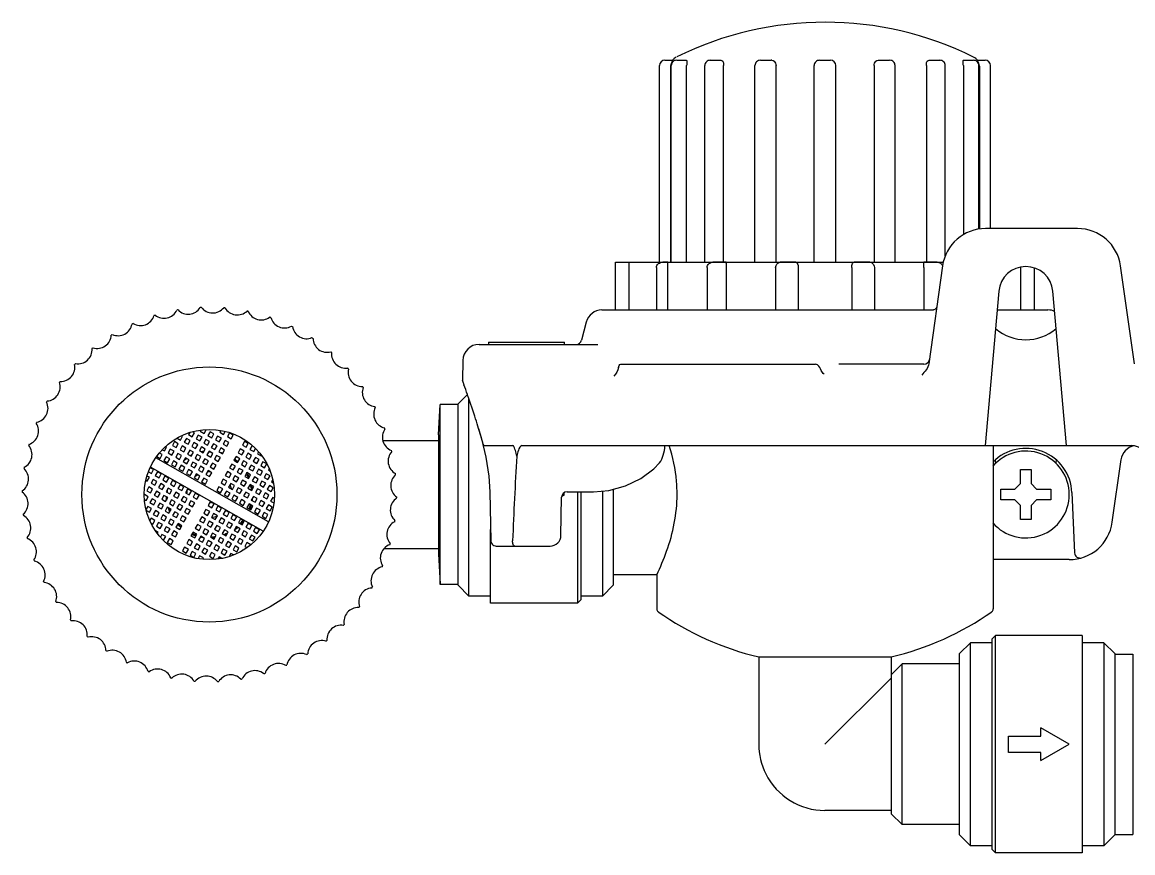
# Model space of a CAD drawing. Header units: millimetres. Extents: x 900 to 7803, y 2935 to 8583.
# Drawn here: x 1421.9 to 1524.2, y 5882 to 5958.5 of the extents above; entities that cross this region are included whole.
import ezdxf

# ---------------------------------------------------------------- set-up
doc = ezdxf.new("R2010")
doc.units = ezdxf.units.MM
doc.header["$LTSCALE"] = 676.148
doc.layers.get('0').update_dxf_attribs({"linetype": 'CONTINUOUS'})
doc.layers.add('ASSI', color=7, linetype='CONTINUOUS')
doc.layers.add('GEOM', color=7, linetype='CONTINUOUS')

msp = doc.modelspace()

# ---------------------------------------------------------------- linework, layer by layer
at = {"color": 7, "linetype": 'Continuous'}
for p, q in [((1513.87, 5917.33), (1514.87, 5917.33)), ((1513.87, 5916.03), (1513.87, 5917.33)), ((1514.87, 5917.33), (1514.87, 5916.03)), ((1512.07, 5915.53), (1513.37, 5915.53)), ((1512.07, 5914.53), (1512.07, 5915.53)), ((1513.37, 5915.53), (1513.87, 5916.03)), ((1514.87, 5916.03), (1515.37, 5915.53)), ((1515.37, 5915.53), (1516.67, 5915.53)), ((1516.67, 5915.53), (1516.67, 5914.53)), ((1513.37, 5914.53), (1512.07, 5914.53)), ((1513.87, 5914.03), (1513.37, 5914.53)), ((1515.37, 5914.53), (1514.87, 5914.03)), ((1516.67, 5914.53), (1515.37, 5914.53)), ((1513.87, 5912.73), (1513.87, 5914.03)), ((1514.87, 5914.03), (1514.87, 5912.73)), ((1514.87, 5912.73), (1513.87, 5912.73))]:
    msp.add_line(p, q, dxfattribs=at)
msp.add_open_spline([(1480.63, 5917.94), (1480.8, 5918.14), (1481.02, 5918.68), (1481.11, 5919.24), (1481.13, 5919.53)], degree=3, knots=[0, 0, 0, 0, 0.474058, 1, 1, 1, 1], dxfattribs=at)
at = {"layer": 'ASSI', "color": 7, "linetype": 'Continuous'}
for p, q in [((1476.57, 5936.43), (1506.78, 5936.43)), ((1476.57, 5932.03), (1476.57, 5936.43)), ((1477.83, 5932.03), (1477.83, 5936.43)), ((1480.34, 5935.93), (1480.34, 5932.03)), ((1481.41, 5932.03), (1481.41, 5936.43)), ((1485.01, 5935.93), (1485.01, 5932.03)), ((1486.76, 5936.35), (1486.76, 5936.43)), ((1486.77, 5935.93), (1486.77, 5932.03)), ((1491.32, 5935.93), (1491.32, 5932.03)), ((1493.41, 5935.93), (1493.41, 5932.03)), ((1498.34, 5935.93), (1498.34, 5932.03)), ((1500.42, 5935.93), (1500.42, 5932.03)), ((1504.97, 5935.93), (1504.97, 5932.03)), ((1504.99, 5936.35), (1504.99, 5936.43)), ((1513.92, 5932.03), (1513.92, 5935.98)), ((1515.17, 5932.03), (1515.17, 5935.88)), ((1473.88, 5930.91), (1473.45, 5929.24)), ((1455.14, 5920.01), (1460.27, 5920.01)), ((1455.26, 5910.06), (1460.27, 5910.06))]:
    msp.add_line(p, q, dxfattribs=at)
msp.add_circle((1439.17, 5915.03), 6, dxfattribs=at)
for centre, radius, start, end in [((1487.83, 5936.36), 1.07, 180.1872, 181.5909), ((1439.17, 5915.03), 3.9, 122.092, 127.9667), ((1439.17, 5915.03), 3.9, 98.426, 98.9708), ((1439.17, 5915.03), 3.9, 88.1951, 91.3258), ((1439.17, 5915.03), 3.9, 51.6444, 54.4916), ((1514.37, 5915.03), 4, 220.8018, 139.1982), ((1439.17, 5915.03), 3.9, 22.4523, 29.5526), ((1439.17, 5915.03), 3.9, 172.9116, 177.1318), ((1439.17, 5915.03), 3.9, 5.6805, 13.2981), ((1439.17, 5915.03), 3.9, 183.9337, 185.265), ((1439.17, 5915.03), 0.75, 272.8141, 282.8236), ((1439.17, 5915.03), 3.9, 340.0417, 346.0745), ((1439.17, 5915.03), 3.9, 352.2915, 352.9116), ((1439.17, 5915.03), 3.9, 199.6629, 202.4523), ((1439.17, 5915.03), 3.9, 224.5723, 228.5944), ((1439.17, 5915.03), 3.9, 307.9667, 310.1707), ((1439.17, 5915.03), 3.9, 316.3356, 322.3315), ((1439.17, 5915.03), 3.9, 246.328, 252.2839), ((1439.17, 5915.03), 3.9, 271.3258, 278.426), ((1439.17, 5915.03), 3.9, 289.604, 295.6134)]:
    msp.add_arc(centre, radius, start, end, dxfattribs=at)
for points, knots in [([(1480.34, 5935.93), (1480.34, 5936.07), (1480.5, 5936.34), (1480.79, 5936.43), (1480.92, 5936.43)], [0, 0, 0, 0, 0.496582, 1, 1, 1, 1]), ([(1485.01, 5935.93), (1485.01, 5936.07), (1485.15, 5936.33), (1485.42, 5936.43), (1485.54, 5936.43)], [0, 0, 0, 0, 0.514685, 1, 1, 1, 1]), ([(1486.76, 5936.33), (1486.76, 5936.3), (1486.77, 5936.17), (1486.77, 5936.04), (1486.77, 5935.93)], [0, 0, 0, 0, 0.18902, 1, 1, 1, 1]), ([(1491.32, 5935.93), (1491.32, 5936), (1491.37, 5936.22), (1491.58, 5936.43), (1491.74, 5936.43)], [0, 0, 0, 0, 0.30425, 1, 1, 1, 1]), ([(1493.19, 5936.43), (1493.25, 5936.43), (1493.37, 5936.23), (1493.41, 5936.06), (1493.41, 5935.93)], [0, 0, 0, 0, 0.341793, 1, 1, 1, 1]), ([(1498.34, 5935.93), (1498.34, 5936.06), (1498.37, 5936.23), (1498.49, 5936.43), (1498.56, 5936.43)], [0, 0, 0, 0, 0.658208, 1, 1, 1, 1]), ([(1500.01, 5936.43), (1500.06, 5936.43), (1500.28, 5936.37), (1500.42, 5936.11), (1500.42, 5935.93)], [0, 0, 0, 0, 0.207365, 1, 1, 1, 1]), ([(1504.97, 5935.93), (1504.97, 5935.98), (1504.97, 5936.12), (1504.99, 5936.26), (1504.99, 5936.36)], [0, 0, 0, 0, 0.310306, 1, 1, 1, 1])]:
    msp.add_open_spline(points, degree=3, knots=knots, dxfattribs=at)
msp.add_open_spline([(1506.2, 5936.43), (1506.4, 5936.43), (1506.63, 5936.28), (1506.7, 5936.1)], degree=3, dxfattribs=at)
at = {"layer": 'GEOM', "color": 7, "linetype": 'Continuous'}
for p, q in [((1481.12, 5955.03), (1481.84, 5955.03)), ((1482.21, 5955.03), (1483.08, 5955.03)), ((1485.3, 5955.03), (1486.27, 5955.03)), ((1489.92, 5955.03), (1490.92, 5955.03)), ((1490.99, 5955.03), (1490.92, 5955.03)), ((1495.37, 5955.03), (1496.37, 5955.03)), ((1500.76, 5955.03), (1500.83, 5955.03)), ((1500.83, 5955.03), (1501.83, 5955.03)), ((1505.48, 5955.03), (1506.45, 5955.03)), ((1508.66, 5955.03), (1509.54, 5955.03)), ((1509.91, 5955.03), (1510.62, 5955.03)), ((1480.62, 5936.43), (1480.62, 5954.53)), ((1481.66, 5936.43), (1481.66, 5954.42)), ((1481.71, 5936.43), (1481.71, 5954.53)), ((1483.12, 5936.43), (1483.12, 5954.42)), ((1484.8, 5936.43), (1484.8, 5954.53)), ((1486.53, 5954.42), (1486.53, 5954.53)), ((1486.53, 5936.43), (1486.53, 5954.42)), ((1489.42, 5936.43), (1489.42, 5954.53)), ((1491.36, 5954.42), (1491.36, 5954.53)), ((1491.36, 5936.43), (1491.36, 5954.42)), ((1494.87, 5936.43), (1494.87, 5954.53)), ((1496.87, 5936.43), (1496.87, 5954.53)), ((1500.39, 5954.53), (1500.39, 5954.42)), ((1500.39, 5954.42), (1500.39, 5936.43)), ((1502.33, 5936.43), (1502.33, 5954.53)), ((1505.21, 5954.53), (1505.22, 5954.42)), ((1505.22, 5954.42), (1505.22, 5936.43)), ((1506.95, 5937.02), (1506.95, 5954.53)), ((1508.62, 5954.42), (1508.62, 5938.95)), ((1510.04, 5939.48), (1510.04, 5954.53)), ((1510.08, 5954.53), (1510.09, 5954.46)), ((1510.09, 5954.46), (1510.09, 5954.42)), ((1510.09, 5954.42), (1510.09, 5939.48)), ((1511.12, 5939.53), (1511.12, 5954.53)), ((1519.14, 5939.53), (1510.66, 5939.53)), ((1481.41, 5936.43), (1480.92, 5936.43)), ((1486.76, 5936.43), (1485.54, 5936.43)), ((1493.19, 5936.43), (1491.74, 5936.43)), ((1500.01, 5936.43), (1498.56, 5936.43)), ((1506.2, 5936.43), (1504.99, 5936.43)), ((1506.7, 5936.09), (1505.43, 5927.08)), ((1524.37, 5927.08), (1523.1, 5936.09)), ((1511.88, 5933.75), (1510.64, 5919.53)), ((1518.11, 5919.53), (1516.86, 5933.75)), ((1475.33, 5932.03), (1505.88, 5932.03)), ((1511.73, 5932.03), (1516.41, 5932.03)), ((1464.01, 5928.86), (1474.94, 5928.86)), ((1464.87, 5929.06), (1471.87, 5929.06)), ((1464.87, 5929.06), (1464.87, 5928.86)), ((1471.87, 5928.86), (1471.87, 5929.06)), ((1462.51, 5927.39), (1462.48, 5925.52)), ((1477.06, 5927.03), (1494.99, 5927.03)), ((1504.99, 5927.03), (1497.15, 5927.03)), ((1462.53, 5925.38), (1462.48, 5925.52)), ((1462.62, 5925.14), (1462.53, 5925.38)), ((1460.27, 5920.53), (1460.42, 5923.33)), ((1460.42, 5906.73), (1460.42, 5923.33)), ((1462.07, 5923.33), (1460.42, 5923.33)), ((1462.07, 5923.38), (1462.94, 5924.24)), ((1462.07, 5906.68), (1462.07, 5923.38)), ((1462.98, 5924.13), (1462.93, 5924.25)), ((1463.07, 5905.68), (1463.07, 5923.85)), ((1436.19, 5920.23), (1436.5, 5920.05)), ((1436.5, 5920.05), (1436.7, 5920.4)), ((1436.7, 5920.4), (1436.62, 5920.44)), ((1437.05, 5920.2), (1436.85, 5919.86)), ((1437.4, 5920.01), (1437.05, 5920.2)), ((1437.35, 5920.74), (1437.24, 5920.55)), ((1437.24, 5920.55), (1437.59, 5920.35)), ((1437.59, 5920.35), (1437.79, 5920.7)), ((1437.79, 5920.7), (1437.61, 5920.8)), ((1438.14, 5920.5), (1437.94, 5920.16)), ((1438.49, 5920.31), (1438.14, 5920.5)), ((1438.29, 5919.96), (1438.49, 5920.31)), ((1438.4, 5920.97), (1438.33, 5920.85)), ((1438.33, 5920.85), (1438.68, 5920.65)), ((1438.68, 5920.65), (1438.88, 5921)), ((1438.88, 5921), (1438.87, 5921.01)), ((1439.23, 5920.81), (1439.03, 5920.46)), ((1439.03, 5920.46), (1439.38, 5920.26)), ((1439.58, 5920.61), (1439.23, 5920.81)), ((1439.38, 5920.26), (1439.58, 5920.61)), ((1439.72, 5920.99), (1439.77, 5920.96)), ((1439.92, 5920.41), (1439.73, 5920.06)), ((1439.77, 5920.96), (1439.79, 5920.98)), ((1440.27, 5920.21), (1439.92, 5920.41)), ((1440.07, 5919.87), (1440.27, 5920.21)), ((1440.22, 5920.93), (1440.12, 5920.76)), ((1440.12, 5920.76), (1440.47, 5920.56)), ((1440.47, 5920.56), (1440.62, 5920.83)), ((1441.01, 5920.71), (1440.82, 5920.36)), ((1440.82, 5920.36), (1441.17, 5920.17)), ((1441.36, 5920.51), (1441.01, 5920.71)), ((1441.17, 5920.17), (1441.36, 5920.51)), ((1460.27, 5920.53), (1460.27, 5909.53)), ((1463.96, 5921.11), (1464.24, 5920.16)), ((1435.02, 5919.06), (1435.21, 5919.4)), ((1435.21, 5919.4), (1435.14, 5919.45)), ((1435.56, 5919.21), (1435.36, 5918.86)), ((1435.91, 5919.01), (1435.56, 5919.21)), ((1435.96, 5919.9), (1435.76, 5919.55)), ((1435.76, 5919.55), (1436.11, 5919.36)), ((1436.3, 5919.7), (1435.96, 5919.9)), ((1436.11, 5919.36), (1436.3, 5919.7)), ((1436.65, 5919.51), (1436.46, 5919.16)), ((1437, 5919.31), (1436.65, 5919.51)), ((1436.8, 5918.96), (1437, 5919.31)), ((1436.85, 5919.86), (1437.2, 5919.66)), ((1437.2, 5919.66), (1437.4, 5920.01)), ((1437.74, 5919.81), (1437.55, 5919.46)), ((1437.55, 5919.46), (1437.89, 5919.26)), ((1438.09, 5919.61), (1437.74, 5919.81)), ((1437.89, 5919.26), (1438.09, 5919.61)), ((1437.94, 5920.16), (1438.29, 5919.96)), ((1438.44, 5919.41), (1438.24, 5919.07)), ((1438.79, 5919.22), (1438.44, 5919.41)), ((1438.59, 5918.87), (1438.79, 5919.22)), ((1438.83, 5920.11), (1438.64, 5919.76)), ((1438.64, 5919.76), (1438.98, 5919.56)), ((1439.18, 5919.91), (1438.83, 5920.11)), ((1438.98, 5919.56), (1439.18, 5919.91)), ((1439.53, 5919.71), (1439.33, 5919.37)), ((1439.33, 5919.37), (1439.68, 5919.17)), ((1439.88, 5919.52), (1439.53, 5919.71)), ((1439.68, 5919.17), (1439.88, 5919.52)), ((1439.73, 5920.06), (1440.07, 5919.87)), ((1440.23, 5919.32), (1440.03, 5918.97)), ((1440.57, 5919.12), (1440.23, 5919.32)), ((1440.62, 5920.02), (1440.42, 5919.67)), ((1440.42, 5919.67), (1440.77, 5919.47)), ((1440.97, 5919.82), (1440.62, 5920.02)), ((1440.77, 5919.47), (1440.97, 5919.82)), ((1442.01, 5919.23), (1441.81, 5918.88)), ((1442.36, 5919.03), (1442.01, 5919.23)), ((1442.41, 5919.92), (1442.21, 5919.57)), ((1442.21, 5919.57), (1442.56, 5919.38)), ((1442.75, 5919.73), (1442.41, 5919.92)), ((1442.56, 5919.38), (1442.75, 5919.73)), ((1443.1, 5919.53), (1442.9, 5919.18)), ((1442.9, 5919.18), (1443.25, 5918.98)), ((1443.14, 5919.51), (1443.1, 5919.53)), ((1443.25, 5918.98), (1443.41, 5919.26)), ((1455.14, 5920.01), (1460.27, 5920.01)), ((1464.47, 5919.53), (1467.11, 5919.53)), ((1467.96, 5919.53), (1524.12, 5919.53)), ((1511.37, 5919.53), (1511.37, 5904.49)), ((1444.61, 5912.52), (1434.23, 5918.41)), ((1434.32, 5918.53), (1434.62, 5918.36)), ((1434.82, 5918.71), (1434.57, 5918.85)), ((1434.62, 5918.36), (1434.82, 5918.71)), ((1434.83, 5919.16), (1435.02, 5919.06)), ((1435.17, 5918.51), (1434.97, 5918.16)), ((1434.97, 5918.16), (1435.32, 5917.96)), ((1435.52, 5918.31), (1435.17, 5918.51)), ((1435.32, 5917.96), (1435.52, 5918.31)), ((1435.36, 5918.86), (1435.71, 5918.66)), ((1435.71, 5918.66), (1435.91, 5919.01)), ((1436.26, 5918.81), (1436.06, 5918.46)), ((1436.06, 5918.46), (1436.41, 5918.27)), ((1436.61, 5918.61), (1436.26, 5918.81)), ((1436.41, 5918.27), (1436.61, 5918.61)), ((1436.46, 5919.16), (1436.8, 5918.96)), ((1436.95, 5918.42), (1436.76, 5918.07)), ((1437.3, 5918.22), (1436.95, 5918.42)), ((1437.1, 5917.87), (1437.3, 5918.22)), ((1437.35, 5919.11), (1437.15, 5918.76)), ((1437.15, 5918.76), (1437.5, 5918.57)), ((1437.7, 5918.92), (1437.35, 5919.11)), ((1437.5, 5918.57), (1437.7, 5918.92)), ((1438.04, 5918.72), (1437.85, 5918.37)), ((1437.85, 5918.37), (1438.19, 5918.17)), ((1438.39, 5918.52), (1438.04, 5918.72)), ((1438.19, 5918.17), (1438.39, 5918.52)), ((1438.24, 5919.07), (1438.59, 5918.87)), ((1438.74, 5918.32), (1438.54, 5917.98)), ((1439.09, 5918.13), (1438.74, 5918.32)), ((1439.13, 5919.02), (1438.94, 5918.67)), ((1438.94, 5918.67), (1439.29, 5918.47)), ((1439.48, 5918.82), (1439.13, 5919.02)), ((1439.29, 5918.47), (1439.48, 5918.82)), ((1439.83, 5918.62), (1439.63, 5918.28)), ((1439.63, 5918.28), (1439.98, 5918.08)), ((1440.18, 5918.43), (1439.83, 5918.62)), ((1439.98, 5918.08), (1440.18, 5918.43)), ((1440.03, 5918.97), (1440.38, 5918.77)), ((1440.38, 5918.77), (1440.57, 5919.12)), ((1441.62, 5918.53), (1441.42, 5918.18)), ((1441.42, 5918.18), (1441.77, 5917.99)), ((1441.96, 5918.33), (1441.62, 5918.53)), ((1441.77, 5917.99), (1441.96, 5918.33)), ((1441.81, 5918.88), (1442.16, 5918.68)), ((1442.16, 5918.68), (1442.36, 5919.03)), ((1442.71, 5918.83), (1442.51, 5918.48)), ((1442.51, 5918.48), (1442.86, 5918.29)), ((1443.06, 5918.63), (1442.71, 5918.83)), ((1442.86, 5918.29), (1443.06, 5918.63)), ((1443.4, 5918.44), (1443.21, 5918.09)), ((1443.75, 5918.24), (1443.4, 5918.44)), ((1443.55, 5917.89), (1443.75, 5918.24)), ((1443.7, 5918.95), (1443.6, 5918.79)), ((1443.6, 5918.79), (1443.95, 5918.59)), ((1443.95, 5918.59), (1443.96, 5918.61)), ((1511.61, 5917.9), (1511.58, 5918.24)), ((1517.16, 5918.24), (1517.13, 5917.9)), ((1522.33, 5912.47), (1523.14, 5918.24)), ((1434.03, 5917.32), (1433.71, 5917.5)), ((1444.12, 5911.65), (1433.73, 5917.54)), ((1433.83, 5916.97), (1434.03, 5917.32)), ((1435.86, 5918.12), (1435.67, 5917.77)), ((1435.67, 5917.77), (1436.01, 5917.57)), ((1436.21, 5917.92), (1435.86, 5918.12)), ((1436.01, 5917.57), (1436.21, 5917.92)), ((1436.56, 5917.72), (1436.36, 5917.37)), ((1436.36, 5917.37), (1436.71, 5917.18)), ((1436.91, 5917.52), (1436.56, 5917.72)), ((1436.71, 5917.18), (1436.91, 5917.52)), ((1436.76, 5918.07), (1437.1, 5917.87)), ((1437.25, 5917.33), (1437.06, 5916.98)), ((1437.6, 5917.13), (1437.25, 5917.33)), ((1437.65, 5918.02), (1437.45, 5917.67)), ((1437.45, 5917.67), (1437.8, 5917.48)), ((1438, 5917.82), (1437.65, 5918.02)), ((1437.8, 5917.48), (1438, 5917.82)), ((1438.35, 5917.63), (1438.15, 5917.28)), ((1438.15, 5917.28), (1438.5, 5917.08)), ((1438.69, 5917.43), (1438.35, 5917.63)), ((1438.5, 5917.08), (1438.69, 5917.43)), ((1438.54, 5917.98), (1438.89, 5917.78)), ((1439.04, 5917.23), (1438.84, 5916.88)), ((1438.89, 5917.78), (1439.09, 5918.13)), ((1439.39, 5917.04), (1439.04, 5917.23)), ((1439.44, 5917.93), (1439.24, 5917.58)), ((1439.24, 5917.58), (1439.59, 5917.38)), ((1439.78, 5917.73), (1439.44, 5917.93)), ((1439.59, 5917.38), (1439.78, 5917.73)), ((1440.83, 5917.14), (1440.63, 5916.79)), ((1441.18, 5916.94), (1440.83, 5917.14)), ((1441.22, 5917.84), (1441.02, 5917.49)), ((1441.02, 5917.49), (1441.37, 5917.29)), ((1441.57, 5917.64), (1441.22, 5917.84)), ((1441.37, 5917.29), (1441.57, 5917.64)), ((1441.92, 5917.44), (1441.72, 5917.09)), ((1442.27, 5917.24), (1441.92, 5917.44)), ((1442.07, 5916.9), (1442.27, 5917.24)), ((1442.31, 5918.14), (1442.12, 5917.79)), ((1442.12, 5917.79), (1442.46, 5917.59)), ((1442.66, 5917.94), (1442.31, 5918.14)), ((1442.46, 5917.59), (1442.66, 5917.94)), ((1443.01, 5917.74), (1442.81, 5917.39)), ((1442.81, 5917.39), (1443.16, 5917.2)), ((1443.36, 5917.54), (1443.01, 5917.74)), ((1443.16, 5917.2), (1443.36, 5917.54)), ((1443.21, 5918.09), (1443.55, 5917.89)), ((1443.7, 5917.35), (1443.51, 5917)), ((1444.05, 5917.15), (1443.7, 5917.35)), ((1443.86, 5916.8), (1444.05, 5917.15)), ((1444.1, 5918.04), (1443.9, 5917.69)), ((1443.9, 5917.69), (1444.25, 5917.5)), ((1444.45, 5917.85), (1444.1, 5918.04)), ((1444.25, 5917.5), (1444.45, 5917.85)), ((1444.67, 5917.43), (1444.6, 5917.3)), ((1444.6, 5917.3), (1444.74, 5917.22)), ((1433.33, 5916.33), (1433.44, 5916.27)), ((1433.64, 5916.62), (1433.43, 5916.73)), ((1433.44, 5916.27), (1433.64, 5916.62)), ((1433.57, 5917.12), (1433.83, 5916.97)), ((1433.98, 5916.42), (1433.79, 5916.07)), ((1434.33, 5916.23), (1433.98, 5916.42)), ((1434.13, 5915.88), (1434.33, 5916.23)), ((1434.38, 5917.12), (1434.18, 5916.77)), ((1434.18, 5916.77), (1434.53, 5916.57)), ((1434.73, 5916.92), (1434.38, 5917.12)), ((1434.53, 5916.57), (1434.73, 5916.92)), ((1435.07, 5916.72), (1434.88, 5916.38)), ((1434.88, 5916.38), (1435.22, 5916.18)), ((1435.42, 5916.53), (1435.07, 5916.72)), ((1435.22, 5916.18), (1435.42, 5916.53)), ((1435.77, 5916.33), (1435.57, 5915.98)), ((1436.12, 5916.13), (1435.77, 5916.33)), ((1435.92, 5915.78), (1436.12, 5916.13)), ((1437.06, 5916.98), (1437.41, 5916.78)), ((1437.41, 5916.78), (1437.6, 5917.13)), ((1437.95, 5916.93), (1437.75, 5916.58)), ((1437.75, 5916.58), (1438.1, 5916.39)), ((1438.3, 5916.73), (1437.95, 5916.93)), ((1438.1, 5916.39), (1438.3, 5916.73)), ((1438.65, 5916.54), (1438.45, 5916.19)), ((1438.45, 5916.19), (1438.8, 5915.99)), ((1438.99, 5916.34), (1438.65, 5916.54)), ((1438.8, 5915.99), (1438.99, 5916.34)), ((1438.84, 5916.88), (1439.19, 5916.69)), ((1439.19, 5916.69), (1439.39, 5917.04)), ((1440.43, 5916.44), (1440.24, 5916.1)), ((1440.78, 5916.25), (1440.43, 5916.44)), ((1440.58, 5915.9), (1440.78, 5916.25)), ((1440.63, 5916.79), (1440.98, 5916.59)), ((1440.98, 5916.59), (1441.18, 5916.94)), ((1441.52, 5916.74), (1441.33, 5916.4)), ((1441.33, 5916.4), (1441.67, 5916.2)), ((1441.87, 5916.55), (1441.52, 5916.74)), ((1441.67, 5916.2), (1441.87, 5916.55)), ((1441.72, 5917.09), (1442.07, 5916.9)), ((1442.22, 5916.35), (1442.02, 5916)), ((1442.57, 5916.15), (1442.22, 5916.35)), ((1442.37, 5915.8), (1442.57, 5916.15)), ((1442.61, 5917.05), (1442.42, 5916.7)), ((1442.42, 5916.7), (1442.76, 5916.5)), ((1442.96, 5916.85), (1442.61, 5917.05)), ((1442.76, 5916.5), (1442.96, 5916.85)), ((1443.31, 5916.65), (1443.11, 5916.3)), ((1443.11, 5916.3), (1443.46, 5916.11)), ((1443.66, 5916.45), (1443.31, 5916.65)), ((1443.46, 5916.11), (1443.66, 5916.45)), ((1443.51, 5917), (1443.86, 5916.8)), ((1444.01, 5916.26), (1443.81, 5915.91)), ((1444.35, 5916.06), (1444.01, 5916.26)), ((1444.4, 5916.95), (1444.2, 5916.6)), ((1444.2, 5916.6), (1444.55, 5916.41)), ((1444.75, 5916.75), (1444.4, 5916.95)), ((1444.55, 5916.41), (1444.75, 5916.75)), ((1445.01, 5916.4), (1444.9, 5916.21)), ((1444.9, 5916.21), (1445.05, 5916.12)), ((1433.59, 5915.73), (1433.39, 5915.38)), ((1433.39, 5915.38), (1433.74, 5915.18)), ((1433.94, 5915.53), (1433.59, 5915.73)), ((1433.74, 5915.18), (1433.94, 5915.53)), ((1433.79, 5916.07), (1434.13, 5915.88)), ((1434.28, 5915.33), (1434.09, 5914.98)), ((1434.63, 5915.13), (1434.28, 5915.33)), ((1434.43, 5914.79), (1434.63, 5915.13)), ((1434.68, 5916.03), (1434.48, 5915.68)), ((1434.48, 5915.68), (1434.83, 5915.48)), ((1435.03, 5915.83), (1434.68, 5916.03)), ((1434.83, 5915.48), (1435.03, 5915.83)), ((1435.37, 5915.63), (1435.18, 5915.29)), ((1435.18, 5915.29), (1435.53, 5915.09)), ((1435.72, 5915.44), (1435.37, 5915.63)), ((1435.53, 5915.09), (1435.72, 5915.44)), ((1435.57, 5915.98), (1435.92, 5915.78)), ((1436.07, 5915.24), (1435.87, 5914.89)), ((1436.42, 5915.04), (1436.07, 5915.24)), ((1436.47, 5915.93), (1436.27, 5915.59)), ((1436.27, 5915.59), (1436.62, 5915.39)), ((1436.81, 5915.74), (1436.47, 5915.93)), ((1436.62, 5915.39), (1436.81, 5915.74)), ((1437.16, 5915.54), (1436.96, 5915.19)), ((1436.96, 5915.19), (1437.31, 5914.99)), ((1437.51, 5915.34), (1437.16, 5915.54)), ((1437.31, 5914.99), (1437.51, 5915.34)), ((1437.86, 5915.15), (1437.66, 5914.8)), ((1438.21, 5914.95), (1437.86, 5915.15)), ((1440.04, 5915.75), (1439.84, 5915.4)), ((1439.84, 5915.4), (1440.19, 5915.2)), ((1440.39, 5915.55), (1440.04, 5915.75)), ((1440.19, 5915.2), (1440.39, 5915.55)), ((1440.24, 5916.1), (1440.58, 5915.9)), ((1440.73, 5915.35), (1440.54, 5915)), ((1441.08, 5915.16), (1440.73, 5915.35)), ((1440.88, 5914.81), (1441.08, 5915.16)), ((1441.13, 5916.05), (1440.93, 5915.7)), ((1440.93, 5915.7), (1441.28, 5915.5)), ((1441.48, 5915.85), (1441.13, 5916.05)), ((1441.28, 5915.5), (1441.48, 5915.85)), ((1441.82, 5915.65), (1441.63, 5915.31)), ((1441.63, 5915.31), (1441.98, 5915.11)), ((1442.17, 5915.46), (1441.82, 5915.65)), ((1441.98, 5915.11), (1442.17, 5915.46)), ((1442.02, 5916), (1442.37, 5915.8)), ((1442.52, 5915.26), (1442.32, 5914.91)), ((1442.87, 5915.06), (1442.52, 5915.26)), ((1442.92, 5915.96), (1442.72, 5915.61)), ((1442.72, 5915.61), (1443.07, 5915.41)), ((1443.26, 5915.76), (1442.92, 5915.96)), ((1443.07, 5915.41), (1443.26, 5915.76)), ((1443.61, 5915.56), (1443.41, 5915.21)), ((1443.41, 5915.21), (1443.76, 5915.02)), ((1443.96, 5915.36), (1443.61, 5915.56)), ((1443.76, 5915.02), (1443.96, 5915.36)), ((1443.81, 5915.91), (1444.16, 5915.71)), ((1444.31, 5915.17), (1444.11, 5914.82)), ((1444.16, 5915.71), (1444.35, 5916.06)), ((1444.65, 5914.97), (1444.31, 5915.17)), ((1444.7, 5915.86), (1444.5, 5915.51)), ((1444.5, 5915.51), (1444.85, 5915.32)), ((1445.05, 5915.66), (1444.7, 5915.86)), ((1444.85, 5915.32), (1445.05, 5915.66)), ((1465, 5915.27), (1465.09, 5910.77)), ((1471.87, 5915.03), (1471.74, 5915.11)), ((1472.11, 5915.28), (1474.54, 5915.28)), ((1473.07, 5915.28), (1473.07, 5905.03)), ((1473.37, 5915.28), (1473.37, 5905.33)), ((1475.37, 5915.35), (1475.37, 5905.68)), ((1476.37, 5915.52), (1476.37, 5906.68)), ((1518.62, 5915.22), (1518.86, 5909.65)), ((1433.54, 5914.83), (1433.19, 5915.03)), ((1433.19, 5914.57), (1433.34, 5914.49)), ((1433.34, 5914.49), (1433.54, 5914.83)), ((1433.89, 5914.64), (1433.69, 5914.29)), ((1433.69, 5914.29), (1434.04, 5914.09)), ((1434.24, 5914.44), (1433.89, 5914.64)), ((1434.04, 5914.09), (1434.24, 5914.44)), ((1434.09, 5914.98), (1434.43, 5914.79)), ((1434.59, 5914.24), (1434.39, 5913.89)), ((1434.93, 5914.04), (1434.59, 5914.24)), ((1434.98, 5914.94), (1434.78, 5914.59)), ((1434.78, 5914.59), (1435.13, 5914.39)), ((1435.33, 5914.74), (1434.98, 5914.94)), ((1435.13, 5914.39), (1435.33, 5914.74)), ((1435.68, 5914.54), (1435.48, 5914.19)), ((1435.48, 5914.19), (1435.83, 5914)), ((1436.02, 5914.35), (1435.68, 5914.54)), ((1435.83, 5914), (1436.02, 5914.35)), ((1435.87, 5914.89), (1436.22, 5914.69)), ((1436.37, 5914.15), (1436.17, 5913.8)), ((1436.22, 5914.69), (1436.42, 5915.04)), ((1436.72, 5913.95), (1436.37, 5914.15)), ((1436.77, 5914.84), (1436.57, 5914.5)), ((1436.57, 5914.5), (1436.92, 5914.3)), ((1437.11, 5914.65), (1436.77, 5914.84)), ((1436.92, 5914.3), (1437.11, 5914.65)), ((1437.46, 5914.45), (1437.27, 5914.1)), ((1437.27, 5914.1), (1437.61, 5913.9)), ((1437.81, 5914.25), (1437.46, 5914.45)), ((1437.61, 5913.9), (1437.81, 5914.25)), ((1437.66, 5914.8), (1438.01, 5914.6)), ((1438.01, 5914.6), (1438.21, 5914.95)), ((1439.25, 5914.36), (1439.05, 5914.01)), ((1439.6, 5914.16), (1439.25, 5914.36)), ((1439.4, 5913.81), (1439.6, 5914.16)), ((1440.54, 5915), (1440.88, 5914.81)), ((1441.43, 5914.96), (1441.23, 5914.61)), ((1441.23, 5914.61), (1441.58, 5914.41)), ((1441.78, 5914.76), (1441.43, 5914.96)), ((1441.58, 5914.41), (1441.78, 5914.76)), ((1442.13, 5914.56), (1441.93, 5914.22)), ((1441.93, 5914.22), (1442.28, 5914.02)), ((1442.47, 5914.37), (1442.13, 5914.56)), ((1442.28, 5914.02), (1442.47, 5914.37)), ((1442.32, 5914.91), (1442.67, 5914.71)), ((1442.82, 5914.17), (1442.62, 5913.82)), ((1442.67, 5914.71), (1442.87, 5915.06)), ((1443.17, 5913.97), (1442.82, 5914.17)), ((1443.22, 5914.86), (1443.02, 5914.52)), ((1443.02, 5914.52), (1443.37, 5914.32)), ((1443.56, 5914.67), (1443.22, 5914.86)), ((1443.37, 5914.32), (1443.56, 5914.67)), ((1443.91, 5914.47), (1443.71, 5914.12)), ((1443.71, 5914.12), (1444.06, 5913.92)), ((1444.26, 5914.27), (1443.91, 5914.47)), ((1444.06, 5913.92), (1444.26, 5914.27)), ((1444.11, 5914.82), (1444.46, 5914.62)), ((1444.61, 5914.08), (1444.41, 5913.73)), ((1444.46, 5914.62), (1444.65, 5914.97)), ((1444.96, 5913.88), (1444.61, 5914.08)), ((1445, 5914.77), (1444.81, 5914.42)), ((1444.81, 5914.42), (1445.1, 5914.25)), ((1445.15, 5914.69), (1445, 5914.77)), ((1471.55, 5911.26), (1471.61, 5914.79)), ((1471.63, 5914.89), (1471.87, 5915.03)), ((1433.49, 5913.94), (1433.34, 5913.66)), ((1433.36, 5913.56), (1433.65, 5913.4)), ((1433.84, 5913.74), (1433.49, 5913.94)), ((1433.65, 5913.4), (1433.84, 5913.74)), ((1434.19, 5913.55), (1433.99, 5913.2)), ((1433.99, 5913.2), (1434.34, 5913)), ((1434.54, 5913.35), (1434.19, 5913.55)), ((1434.34, 5913), (1434.54, 5913.35)), ((1434.39, 5913.89), (1434.74, 5913.7)), ((1434.89, 5913.15), (1434.69, 5912.8)), ((1434.74, 5913.7), (1434.93, 5914.04)), ((1435.23, 5912.95), (1434.89, 5913.15)), ((1435.28, 5913.85), (1435.08, 5913.5)), ((1435.08, 5913.5), (1435.43, 5913.3)), ((1435.63, 5913.65), (1435.28, 5913.85)), ((1435.43, 5913.3), (1435.63, 5913.65)), ((1435.98, 5913.45), (1435.78, 5913.1)), ((1435.78, 5913.1), (1436.13, 5912.91)), ((1436.33, 5913.25), (1435.98, 5913.45)), ((1436.13, 5912.91), (1436.33, 5913.25)), ((1436.17, 5913.8), (1436.52, 5913.6)), ((1436.67, 5913.06), (1436.48, 5912.71)), ((1436.52, 5913.6), (1436.72, 5913.95)), ((1437.02, 5912.86), (1436.67, 5913.06)), ((1437.07, 5913.75), (1436.87, 5913.41)), ((1436.87, 5913.41), (1437.22, 5913.21)), ((1437.42, 5913.56), (1437.07, 5913.75)), ((1437.22, 5913.21), (1437.42, 5913.56)), ((1438.85, 5913.66), (1438.66, 5913.31)), ((1438.66, 5913.31), (1439, 5913.11)), ((1439.2, 5913.46), (1438.85, 5913.66)), ((1439, 5913.11), (1439.2, 5913.46)), ((1439.05, 5914.01), (1439.4, 5913.81)), ((1439.55, 5913.27), (1439.35, 5912.92)), ((1439.9, 5913.07), (1439.55, 5913.27)), ((1439.7, 5912.72), (1439.9, 5913.07)), ((1439.94, 5913.96), (1439.75, 5913.61)), ((1439.75, 5913.61), (1440.1, 5913.42)), ((1440.29, 5913.76), (1439.94, 5913.96)), ((1440.1, 5913.42), (1440.29, 5913.76)), ((1440.64, 5913.57), (1440.44, 5913.22)), ((1440.44, 5913.22), (1440.79, 5913.02)), ((1440.99, 5913.37), (1440.64, 5913.57)), ((1440.79, 5913.02), (1440.99, 5913.37)), ((1441.34, 5913.17), (1441.14, 5912.82)), ((1441.68, 5912.97), (1441.34, 5913.17)), ((1442.62, 5913.82), (1442.97, 5913.62)), ((1442.97, 5913.62), (1443.17, 5913.97)), ((1443.52, 5913.77), (1443.32, 5913.43)), ((1443.32, 5913.43), (1443.67, 5913.23)), ((1443.87, 5913.58), (1443.52, 5913.77)), ((1443.67, 5913.23), (1443.87, 5913.58)), ((1444.21, 5913.38), (1444.02, 5913.03)), ((1444.56, 5913.18), (1444.21, 5913.38)), ((1444.36, 5912.83), (1444.56, 5913.18)), ((1444.41, 5913.73), (1444.76, 5913.53)), ((1444.76, 5913.53), (1444.96, 5913.88)), ((1433.8, 5912.85), (1433.67, 5912.63)), ((1434.14, 5912.65), (1433.8, 5912.85)), ((1433.81, 5912.38), (1433.95, 5912.3)), ((1433.95, 5912.3), (1434.14, 5912.65)), ((1434.49, 5912.46), (1434.29, 5912.11)), ((1434.29, 5912.11), (1434.64, 5911.91)), ((1434.84, 5912.26), (1434.49, 5912.46)), ((1434.64, 5911.91), (1434.84, 5912.26)), ((1434.69, 5912.8), (1435.04, 5912.61)), ((1435.19, 5912.06), (1434.99, 5911.71)), ((1435.04, 5912.61), (1435.23, 5912.95)), ((1435.54, 5911.86), (1435.19, 5912.06)), ((1435.58, 5912.76), (1435.39, 5912.41)), ((1435.39, 5912.41), (1435.73, 5912.21)), ((1435.93, 5912.56), (1435.58, 5912.76)), ((1435.73, 5912.21), (1435.93, 5912.56)), ((1436.28, 5912.36), (1436.08, 5912.01)), ((1436.63, 5912.16), (1436.28, 5912.36)), ((1436.43, 5911.82), (1436.63, 5912.16)), ((1436.48, 5912.71), (1436.82, 5912.51)), ((1436.82, 5912.51), (1437.02, 5912.86)), ((1438.06, 5912.27), (1437.87, 5911.92)), ((1438.41, 5912.07), (1438.06, 5912.27)), ((1438.22, 5911.72), (1438.41, 5912.07)), ((1438.46, 5912.96), (1438.26, 5912.62)), ((1438.26, 5912.62), (1438.61, 5912.42)), ((1438.81, 5912.77), (1438.46, 5912.96)), ((1438.61, 5912.42), (1438.81, 5912.77)), ((1439.16, 5912.57), (1438.96, 5912.22)), ((1438.96, 5912.22), (1439.31, 5912.02)), ((1439.5, 5912.37), (1439.16, 5912.57)), ((1439.31, 5912.02), (1439.5, 5912.37)), ((1439.35, 5912.92), (1439.7, 5912.72)), ((1439.85, 5912.17), (1439.65, 5911.83)), ((1440.2, 5911.98), (1439.85, 5912.17)), ((1440.25, 5912.87), (1440.05, 5912.52)), ((1440.05, 5912.52), (1440.4, 5912.33)), ((1440.59, 5912.67), (1440.25, 5912.87)), ((1440.4, 5912.33), (1440.59, 5912.67)), ((1440.94, 5912.48), (1440.74, 5912.13)), ((1440.74, 5912.13), (1441.09, 5911.93)), ((1441.29, 5912.28), (1440.94, 5912.48)), ((1441.09, 5911.93), (1441.29, 5912.28)), ((1441.14, 5912.82), (1441.49, 5912.63)), ((1441.64, 5912.08), (1441.44, 5911.73)), ((1441.49, 5912.63), (1441.68, 5912.97)), ((1441.99, 5911.88), (1441.64, 5912.08)), ((1442.03, 5912.78), (1441.84, 5912.43)), ((1441.84, 5912.43), (1442.18, 5912.23)), ((1442.38, 5912.58), (1442.03, 5912.78)), ((1442.18, 5912.23), (1442.38, 5912.58)), ((1442.73, 5912.38), (1442.53, 5912.03)), ((1442.53, 5912.03), (1442.88, 5911.84)), ((1443.08, 5912.18), (1442.73, 5912.38)), ((1442.88, 5911.84), (1443.08, 5912.18)), ((1444.02, 5913.03), (1444.36, 5912.83)), ((1434.45, 5911.56), (1434.18, 5911.71)), ((1434.38, 5911.45), (1434.45, 5911.56)), ((1434.79, 5911.36), (1434.65, 5911.11)), ((1435.14, 5911.17), (1434.79, 5911.36)), ((1434.94, 5910.82), (1435.14, 5911.17)), ((1434.99, 5911.71), (1435.34, 5911.52)), ((1435.34, 5911.52), (1435.54, 5911.86)), ((1435.88, 5911.67), (1435.69, 5911.32)), ((1435.69, 5911.32), (1436.03, 5911.12)), ((1436.23, 5911.47), (1435.88, 5911.67)), ((1436.03, 5911.12), (1436.23, 5911.47)), ((1436.08, 5912.01), (1436.43, 5911.82)), ((1437.67, 5911.57), (1437.47, 5911.22)), ((1437.47, 5911.22), (1437.82, 5911.03)), ((1438.02, 5911.37), (1437.67, 5911.57)), ((1437.82, 5911.03), (1438.02, 5911.37)), ((1437.87, 5911.92), (1438.22, 5911.72)), ((1438.37, 5911.18), (1438.17, 5910.83)), ((1438.71, 5910.98), (1438.37, 5911.18)), ((1438.76, 5911.87), (1438.56, 5911.53)), ((1438.56, 5911.53), (1438.91, 5911.33)), ((1439.11, 5911.68), (1438.76, 5911.87)), ((1438.91, 5911.33), (1439.11, 5911.68)), ((1439.46, 5911.48), (1439.26, 5911.13)), ((1439.26, 5911.13), (1439.61, 5910.93)), ((1439.8, 5911.28), (1439.46, 5911.48)), ((1439.61, 5910.93), (1439.8, 5911.28)), ((1439.65, 5911.83), (1440, 5911.63)), ((1440.15, 5911.08), (1439.96, 5910.74)), ((1440, 5911.63), (1440.2, 5911.98)), ((1440.5, 5910.89), (1440.15, 5911.08)), ((1440.55, 5911.78), (1440.35, 5911.43)), ((1440.35, 5911.43), (1440.7, 5911.23)), ((1440.9, 5911.58), (1440.55, 5911.78)), ((1440.7, 5911.23), (1440.9, 5911.58)), ((1441.24, 5911.39), (1441.05, 5911.04)), ((1441.05, 5911.04), (1441.39, 5910.84)), ((1441.59, 5911.19), (1441.24, 5911.39)), ((1441.39, 5910.84), (1441.59, 5911.19)), ((1441.44, 5911.73), (1441.79, 5911.54)), ((1441.79, 5911.54), (1441.99, 5911.88)), ((1442.33, 5911.69), (1442.14, 5911.34)), ((1442.14, 5911.34), (1442.48, 5911.14)), ((1442.68, 5911.49), (1442.33, 5911.69)), ((1442.48, 5911.14), (1442.68, 5911.49)), ((1443.03, 5911.29), (1442.83, 5910.94)), ((1443.38, 5911.09), (1443.03, 5911.29)), ((1443.18, 5910.75), (1443.38, 5911.09)), ((1443.42, 5911.99), (1443.23, 5911.64)), ((1443.23, 5911.64), (1443.57, 5911.44)), ((1443.77, 5911.79), (1443.42, 5911.99)), ((1443.57, 5911.44), (1443.77, 5911.79)), ((1465.07, 5905.03), (1465.07, 5911.8)), ((1434.88, 5910.86), (1434.94, 5910.82)), ((1435.49, 5910.97), (1435.29, 5910.62)), ((1435.29, 5910.62), (1435.64, 5910.42)), ((1435.84, 5910.77), (1435.49, 5910.97)), ((1435.64, 5910.42), (1435.84, 5910.77)), ((1436.88, 5910.18), (1436.68, 5909.83)), ((1437.23, 5909.98), (1436.88, 5910.18)), ((1437.03, 5909.64), (1437.23, 5909.98)), ((1437.28, 5910.88), (1437.08, 5910.53)), ((1437.08, 5910.53), (1437.43, 5910.33)), ((1437.62, 5910.68), (1437.28, 5910.88)), ((1437.43, 5910.33), (1437.62, 5910.68)), ((1437.97, 5910.48), (1437.77, 5910.13)), ((1437.77, 5910.13), (1438.12, 5909.94)), ((1438.32, 5910.28), (1437.97, 5910.48)), ((1438.12, 5909.94), (1438.32, 5910.28)), ((1438.17, 5910.83), (1438.52, 5910.63)), ((1438.67, 5910.09), (1438.47, 5909.74)), ((1438.52, 5910.63), (1438.71, 5910.98)), ((1439.02, 5909.89), (1438.67, 5910.09)), ((1439.06, 5910.78), (1438.86, 5910.43)), ((1438.86, 5910.43), (1439.21, 5910.24)), ((1439.41, 5910.59), (1439.06, 5910.78)), ((1439.21, 5910.24), (1439.41, 5910.59)), ((1439.76, 5910.39), (1439.56, 5910.04)), ((1439.56, 5910.04), (1439.91, 5909.84)), ((1440.11, 5910.19), (1439.76, 5910.39)), ((1439.91, 5909.84), (1440.11, 5910.19)), ((1439.96, 5910.74), (1440.3, 5910.54)), ((1440.45, 5909.99), (1440.26, 5909.65)), ((1440.3, 5910.54), (1440.5, 5910.89)), ((1440.8, 5909.8), (1440.45, 5909.99)), ((1440.85, 5910.69), (1440.65, 5910.34)), ((1440.65, 5910.34), (1441, 5910.14)), ((1441.2, 5910.49), (1440.85, 5910.69)), ((1441, 5910.14), (1441.2, 5910.49)), ((1441.54, 5910.29), (1441.35, 5909.95)), ((1441.89, 5910.1), (1441.54, 5910.29)), ((1441.69, 5909.75), (1441.89, 5910.1)), ((1441.94, 5910.99), (1441.74, 5910.64)), ((1441.74, 5910.64), (1442.09, 5910.45)), ((1442.29, 5910.79), (1441.94, 5910.99)), ((1442.09, 5910.45), (1442.29, 5910.79)), ((1442.63, 5910.6), (1442.44, 5910.25)), ((1442.44, 5910.25), (1442.62, 5910.14)), ((1442.98, 5910.4), (1442.63, 5910.6)), ((1442.83, 5910.94), (1443.18, 5910.75)), ((1455.26, 5910.06), (1460.27, 5910.06)), ((1465.59, 5910.28), (1470.55, 5910.28)), ((1467.1, 5910.77), (1467.1, 5910.76)), ((1436.68, 5909.83), (1437.03, 5909.64)), ((1437.58, 5909.79), (1437.38, 5909.44)), ((1437.38, 5909.44), (1437.73, 5909.24)), ((1437.92, 5909.59), (1437.58, 5909.79)), ((1437.73, 5909.24), (1437.92, 5909.59)), ((1438.27, 5909.39), (1438.12, 5909.13)), ((1438.62, 5909.19), (1438.27, 5909.39)), ((1438.47, 5909.74), (1438.82, 5909.54)), ((1438.56, 5909.08), (1438.62, 5909.19)), ((1438.82, 5909.54), (1439.02, 5909.89)), ((1439.36, 5909.69), (1439.17, 5909.34)), ((1439.17, 5909.34), (1439.51, 5909.15)), ((1439.71, 5909.49), (1439.36, 5909.69)), ((1439.51, 5909.15), (1439.71, 5909.49)), ((1440.06, 5909.3), (1439.94, 5909.1)), ((1440.31, 5909.15), (1440.06, 5909.3)), ((1440.26, 5909.65), (1440.6, 5909.45)), ((1440.6, 5909.45), (1440.8, 5909.8)), ((1441.15, 5909.6), (1440.99, 5909.32)), ((1441.38, 5909.47), (1441.15, 5909.6)), ((1441.35, 5909.95), (1441.69, 5909.75)), ((1442.24, 5909.9), (1442.23, 5909.89)), ((1442.25, 5909.9), (1442.24, 5909.9)), ((1460.27, 5909.53), (1460.42, 5906.8)), ((1518.37, 5909.03), (1511.37, 5909.03)), ((1480.37, 5907.63), (1476.37, 5907.63)), ((1480.37, 5907.63), (1480.37, 5904.49)), ((1462.07, 5906.73), (1460.42, 5906.73)), ((1462.07, 5906.68), (1463.07, 5905.68)), ((1476.37, 5906.68), (1475.37, 5905.68)), ((1465.07, 5905.68), (1463.07, 5905.68)), ((1473.07, 5905.03), (1465.07, 5905.03)), ((1473.37, 5905.33), (1473.07, 5905.03)), ((1475.37, 5905.68), (1473.37, 5905.68)), ((1511.27, 5901.73), (1511.57, 5902.03)), ((1519.57, 5902.03), (1511.57, 5902.03)), ((1511.57, 5882.03), (1511.57, 5902.03)), ((1519.57, 5902.03), (1519.57, 5882.03)), ((1508.27, 5900.38), (1509.27, 5901.38)), ((1511.27, 5901.38), (1509.27, 5901.38)), ((1509.27, 5882.68), (1509.27, 5901.38)), ((1511.27, 5882.33), (1511.27, 5901.73)), ((1521.57, 5901.38), (1519.57, 5901.38)), ((1521.57, 5901.38), (1521.57, 5882.68)), ((1522.57, 5900.38), (1521.57, 5901.38)), ((1489.77, 5900.08), (1501.97, 5900.08)), ((1489.77, 5900.08), (1489.77, 5892.03)), ((1501.97, 5900.08), (1501.97, 5885.63)), ((1508.27, 5883.68), (1508.27, 5900.38)), ((1522.57, 5900.38), (1522.57, 5883.68)), ((1522.57, 5900.33), (1524.23, 5900.33)), ((1524.23, 5900.33), (1524.23, 5883.73)), ((1501.97, 5898.43), (1502.97, 5899.43)), ((1508.27, 5899.43), (1502.97, 5899.43)), ((1502.97, 5884.63), (1502.97, 5899.43)), ((1501.97, 5898.13), (1495.87, 5892.03)), ((1512.77, 5892.78), (1515.77, 5892.78)), ((1512.77, 5891.28), (1512.77, 5892.78)), ((1518.37, 5892.03), (1515.77, 5893.53)), ((1515.77, 5892.78), (1515.77, 5893.53)), ((1515.77, 5890.53), (1518.37, 5892.03)), ((1515.77, 5891.28), (1512.77, 5891.28)), ((1515.77, 5890.53), (1515.77, 5891.28)), ((1501.97, 5885.93), (1495.87, 5885.93)), ((1501.97, 5885.63), (1502.97, 5884.63)), ((1508.27, 5884.63), (1502.97, 5884.63)), ((1508.27, 5883.68), (1509.27, 5882.68)), ((1522.57, 5883.68), (1521.57, 5882.68)), ((1522.57, 5883.73), (1524.23, 5883.73)), ((1511.27, 5882.68), (1509.27, 5882.68)), ((1521.57, 5882.68), (1519.57, 5882.68)), ((1511.27, 5882.33), (1511.57, 5882.03)), ((1519.57, 5882.03), (1511.57, 5882.03))]:
    msp.add_line(p, q, dxfattribs=at)
for points in [[(1481.66, 5954.42), (1481.66, 5954.46), (1481.66, 5954.49), (1481.66, 5954.53)], [(1483.12, 5954.42), (1483.12, 5954.46), (1483.12, 5954.49), (1483.13, 5954.53)], [(1508.62, 5954.53), (1508.62, 5954.49), (1508.62, 5954.46), (1508.62, 5954.42)], [(1506.17, 5932.36), (1506.16, 5932.31), (1506.1, 5932.18), (1506, 5932.08), (1505.9, 5932.04), (1505.88, 5932.03)], [(1464.24, 5920.16), (1464.64, 5918.46), (1464.91, 5916.72), (1465, 5915.27)], [(1474.54, 5915.28), (1475.95, 5915.41), (1477.5, 5915.83), (1478.91, 5916.52), (1480.1, 5917.41), (1480.63, 5917.94)]]:
    msp.add_lwpolyline(points, dxfattribs=at)
msp.add_circle((1439.17, 5915.03), 11.75, dxfattribs=at)
for centre, radius, start, end in [((1495.87, 5927.77), 30.76, 63.561, 116.3529), ((1481.12, 5954.53), 0.5, 90, 180), ((1482.21, 5954.53), 0.5, 89.9999, 180), ((1482.62, 5954.42), 1, 116.439, 142.2284), ((1485.3, 5954.53), 0.5, 89.9999, 180), ((1489.92, 5954.53), 0.5, 89.9999, 180), ((1495.37, 5954.53), 0.5, 89.9996, 180), ((1496.37, 5954.53), 0.5, 0, 89.9999), ((1501.83, 5954.53), 0.5, 0, 90.0001), ((1506.45, 5954.53), 0.5, 0, 90.0001), ((1509.54, 5954.53), 0.5, 0, 90.0001), ((1509.12, 5954.42), 1, 37.7716, 63.561), ((1510.62, 5954.53), 0.5, 0, 90), ((1482.82, 5954.4), 1.17, 161.7265, 173.48), ((1508.92, 5954.4), 1.17, 6.5199, 18.2653), ((1510.66, 5935.53), 4, 90, 172), ((1519.14, 5935.53), 4, 8, 90), ((1514.37, 5933.53), 2.5, 5, 175), ((1432.82, 5931.89), 1.3, 238.6246, 342.6648), ((1439.17, 5915.03), 17.25, 106.8502, 107.2392), ((1434.98, 5932.56), 1.3, 231.4246, 335.4648), ((1439.17, 5915.03), 17.25, 99.6502, 100.0392), ((1437.21, 5932.94), 1.3, 224.2246, 328.2648), ((1439.17, 5915.03), 17.25, 92.4502, 92.8392), ((1439.47, 5933.05), 1.3, 217.0246, 321.0648), ((1439.17, 5915.03), 17.25, 85.2502, 85.6392), ((1441.73, 5932.87), 1.3, 209.8246, 313.8648), ((1439.17, 5915.03), 17.25, 78.0502, 78.4392), ((1443.94, 5932.41), 1.3, 202.6246, 306.6648), ((1475.33, 5930.53), 1.5, 90, 165.4258), ((1516.41, 5930.53), 1.5, 65.663, 90), ((1430.76, 5930.96), 1.3, 245.8246, 349.8648), ((1439.17, 5915.03), 17.25, 114.0502, 114.4392), ((1439.17, 5915.03), 17.25, 70.8502, 71.2392), ((1446.08, 5931.67), 1.3, 195.4246, 299.4648), ((1439.17, 5915.03), 17.25, 63.6502, 64.0392), ((1448.12, 5930.68), 1.3, 188.2246, 292.2648), ((1428.83, 5929.78), 1.3, 253.0246, 357.0648), ((1439.17, 5915.03), 17.25, 121.2502, 121.6392), ((1439.17, 5915.03), 17.25, 56.4502, 56.8392), ((1514.37, 5933.53), 4.25, 228.9681, 311.0319), ((1427.06, 5928.37), 1.3, 260.2246, 4.2648), ((1439.17, 5915.03), 17.25, 128.4502, 128.8392), ((1450.01, 5929.43), 1.3, 181.0246, 285.0648), ((1464.01, 5927.36), 1.5, 90, 179), ((1472.96, 5929.36), 0.5, 270, 345.4258), ((1439.17, 5915.03), 17.25, 49.2502, 49.6392), ((1451.72, 5927.96), 1.3, 173.8246, 277.8648), ((1504.99, 5927.53), 0.5, 270, 352), ((1425.48, 5926.75), 1.3, 267.4246, 11.4648), ((1439.17, 5915.03), 17.25, 135.6502, 136.0392), ((1439.17, 5915.03), 17.25, 42.0502, 42.4392), ((1453.25, 5926.28), 1.3, 166.6246, 270.6648), ((1424.12, 5924.94), 1.3, 274.6246, 18.6648), ((1439.17, 5915.03), 17.25, 142.8502, 143.2392), ((1454.55, 5924.43), 1.3, 159.4246, 263.4648), ((1439.17, 5915.03), 17.25, 34.8502, 35.2392), ((1368.17, 5890.9), 100.46, 19.387, 19.9264), ((1423, 5922.97), 1.3, 281.8246, 25.8648), ((1439.17, 5915.03), 17.25, 150.0502, 150.4392), ((1455.6, 5922.43), 1.3, 152.2246, 256.2648), ((1439.17, 5915.03), 17.25, 27.6502, 28.0392), ((1422.13, 5920.88), 1.3, 289.0246, 33.0648), ((1439.17, 5915.03), 17.25, 157.2502, 157.6392), ((1456.4, 5920.31), 1.3, 145.0246, 249.0648), ((1439.17, 5915.03), 17.25, 20.4502, 20.8392), ((1421.53, 5918.7), 1.3, 296.2246, 40.2648), ((1439.17, 5915.03), 17.25, 164.4502, 164.8392), ((1514.37, 5915.03), 4.25, 2.5, 135.2172), ((1524.62, 5918.03), 1.5, 100.5164, 172), ((1524.12, 5918.03), 1.5, 8, 90), ((1439.17, 5915.03), 4, 122.8419, 124.7333), ((1439.17, 5915.03), 4, 113.5953, 116.0832), ((1439.17, 5915.03), 4, 97.4934, 100.5613), ((1439.17, 5915.03), 4, 71.9927, 75.3171), ((1439.17, 5915.03), 4, 48.8856, 54.6552), ((1456.93, 5918.11), 1.3, 137.8246, 241.8648), ((1439.17, 5915.03), 17.25, 13.2502, 13.6392), ((2006.72, 5887.97), 540.11, 176.7524, 177.5803), ((1421.21, 5916.46), 1.3, 303.4246, 47.4648), ((1439.17, 5915.03), 17.25, 171.6502, 172.0392), ((1439.17, 5915.03), 2.1, 120.3436, 132.4286), ((1439.17, 5915.03), 2.1, 88.5172, 95.3352), ((1439.17, 5915.03), 4, 23.385, 30.2502), ((1457.17, 5915.86), 1.3, 130.6246, 234.6648), ((1439.17, 5915.03), 17.25, 6.0502, 6.4392), ((1439.17, 5915.03), 17.25, 178.8502, 179.2392), ((1421.17, 5914.2), 1.3, 310.6246, 54.6648), ((1439.17, 5915.03), 2.1, 168.0987, 177.3421), ((1439.17, 5915.03), 2.1, 14.1868, 25.5425), ((1439.17, 5915.03), 4, 7.283, 12.1442), ((1472.11, 5914.78), 0.5, 90, 179), ((1439.17, 5915.03), 4, 183.1048, 187.283), ((1439.17, 5915.03), 2.1, 205.5425, 207.1025), ((1439.17, 5915.03), 4, 351.7884, 356.145), ((1457.13, 5913.6), 1.3, 123.4246, 227.4648), ((1439.17, 5915.03), 17.25, 358.8502, 359.2392), ((1439.17, 5915.03), 17.25, 186.0502, 186.4392), ((1421.42, 5911.95), 1.3, 317.8246, 61.8648), ((1439.17, 5915.03), 4, 197.9697, 203.385), ((1439.17, 5915.03), 2.1, 275.3352, 290.2847), ((1439.17, 5915.03), 2.1, 312.7829, 315.2174), ((1439.17, 5915.03), 4, 339.8296, 345.673), ((1439.17, 5915.03), 4, 222.9118, 228.8856), ((1439.17, 5915.03), 4, 316.6619, 322.5105), ((1456.81, 5911.36), 1.3, 116.2246, 220.2648), ((1439.17, 5915.03), 17.25, 351.6502, 352.0392), ((1518.37, 5913.03), 4, 270, 352), ((1439.17, 5915.03), 17.25, 193.2502, 193.6392), ((1439.17, 5915.03), 4, 246.2232, 251.9927), ((1439.17, 5915.03), 4, 257.9665, 260.5658), ((1439.17, 5915.03), 4, 273.41, 277.4934), ((1439.17, 5915.03), 4, 290.679, 293.5953), ((1439.17, 5915.03), 4, 304.7333, 310.6324), ((1470.55, 5911.28), 1, 270, 359), ((1421.94, 5909.75), 1.3, 325.0246, 69.0648), ((1456.21, 5909.18), 1.3, 109.0246, 213.0648), ((1439.17, 5915.03), 17.25, 344.4502, 344.8392), ((1465.59, 5910.78), 0.499, 181.1826, 195.2533), ((1439.17, 5915.03), 17.25, 200.4502, 200.8392), ((1519.36, 5909.68), 0.5, 182.4966, 286.5264), ((1422.74, 5907.63), 1.3, 332.2246, 76.2648), ((1455.35, 5907.09), 1.3, 101.8246, 205.8648), ((1439.17, 5915.03), 17.25, 337.2502, 337.6392), ((1439.17, 5915.03), 17.25, 207.6502, 208.0392), ((1423.8, 5905.63), 1.3, 339.4246, 83.4648), ((1454.22, 5905.12), 1.3, 94.6246, 198.6648), ((1439.17, 5915.03), 17.25, 330.0502, 330.4392), ((1439.17, 5915.03), 17.25, 214.8502, 215.2392), ((1425.1, 5903.78), 1.3, 346.6246, 90.6648), ((1452.86, 5903.32), 1.3, 87.4246, 191.4648), ((1439.17, 5915.03), 17.25, 322.8502, 323.2392), ((1480.67, 5904.49), 0.3, 180, 234.8473), ((1495.87, 5926.07), 26.7, 234.8611, 256.7933), ((1495.87, 5926.07), 26.7, 283.2067, 305.1527), ((1511.07, 5904.49), 0.3, 305.1527, 360), ((1439.17, 5915.03), 17.25, 222.0502, 222.4392), ((1426.62, 5902.1), 1.3, 353.8246, 97.8648), ((1451.29, 5901.69), 1.3, 80.2246, 184.2648), ((1439.17, 5915.03), 17.25, 315.6502, 316.0392), ((1439.17, 5915.03), 17.25, 229.2502, 229.6392), ((1428.34, 5900.63), 1.3, 1.0246, 105.0648), ((1449.52, 5900.28), 1.3, 73.0246, 177.0648), ((1439.17, 5915.03), 17.25, 308.4502, 308.8392), ((1439.17, 5915.03), 17.25, 236.4502, 236.8392), ((1430.23, 5899.39), 1.3, 8.2246, 112.2648), ((1447.59, 5899.1), 1.3, 65.8246, 169.8648), ((1439.17, 5915.03), 17.25, 301.2502, 301.6392), ((1439.17, 5915.03), 17.25, 243.6502, 244.0392), ((1432.26, 5898.39), 1.3, 15.4246, 119.4648), ((1439.17, 5915.03), 17.25, 250.8502, 251.2392), ((1434.4, 5897.66), 1.3, 22.6246, 126.6648), ((1443.36, 5897.51), 1.3, 51.4246, 155.4648), ((1445.53, 5898.17), 1.3, 58.6246, 162.6648), ((1439.17, 5915.03), 17.25, 294.0502, 294.4392), ((1439.17, 5915.03), 17.25, 258.0502, 258.4392), ((1436.62, 5897.19), 1.3, 29.8246, 133.8648), ((1439.17, 5915.03), 17.25, 265.2502, 265.6392), ((1438.87, 5897.01), 1.3, 37.0246, 141.0648), ((1439.17, 5915.03), 17.25, 272.4502, 272.8392), ((1441.13, 5897.12), 1.3, 44.2246, 148.2648), ((1439.17, 5915.03), 17.25, 279.6502, 280.0392), ((1439.17, 5915.03), 17.25, 286.8502, 287.2392), ((1495.87, 5892.03), 6.1, 206.5649, 270.0007)]:
    msp.add_arc(centre, radius, start, end, dxfattribs=at)
for points, knots in [([(1481.84, 5955.03), (1481.85, 5955.03), (1481.8, 5954.98), (1481.8, 5954.97), (1481.79, 5954.95)], [0, 0, 0, 0, 0.252135, 1, 1, 1, 1]), ([(1483.08, 5955.03), (1483.1, 5955.03), (1483.14, 5955.01), (1483.15, 5954.97), (1483.16, 5954.95)], [0, 0, 0, 0, 0.457022, 1, 1, 1, 1]), ([(1508.59, 5954.95), (1508.59, 5954.97), (1508.6, 5955.01), (1508.65, 5955.03), (1508.66, 5955.03)], [0, 0, 0, 0, 0.542961, 1, 1, 1, 1]), ([(1509.95, 5954.95), (1509.94, 5954.97), (1509.94, 5954.98), (1509.9, 5955.03), (1509.91, 5955.03)], [0, 0, 0, 0, 0.748135, 1, 1, 1, 1]), ([(1483.16, 5954.95), (1483.16, 5954.92), (1483.16, 5954.78), (1483.14, 5954.64), (1483.13, 5954.53)], [0, 0, 0, 0, 0.182614, 1, 1, 1, 1]), ([(1486.45, 5954.95), (1486.47, 5954.92), (1486.54, 5954.79), (1486.54, 5954.64), (1486.53, 5954.53)], [0, 0, 0, 0, 0.203215, 1, 1, 1, 1]), ([(1505.21, 5954.53), (1505.21, 5954.57), (1505.21, 5954.71), (1505.23, 5954.87), (1505.29, 5954.95)], [0, 0, 0, 0, 0.296341, 1, 1, 1, 1]), ([(1508.62, 5954.53), (1508.61, 5954.57), (1508.6, 5954.71), (1508.58, 5954.85), (1508.59, 5954.95)], [0, 0, 0, 0, 0.304908, 1, 1, 1, 1]), ([(1495.53, 5926.45), (1495.45, 5926.64), (1495.33, 5926.92), (1495.06, 5927.03), (1494.99, 5927.03)], [0, 0, 0, 0, 0.74448, 1, 1, 1, 1]), ([(1463.96, 5921.11), (1463.88, 5921.41), (1463.56, 5922.42), (1463.22, 5923.42), (1462.98, 5924.13)], [0, 0, 0, 0, 0.288631, 1, 1, 1, 1]), ([(1464.47, 5919.53), (1464.4, 5919.53), (1464.4, 5919.74), (1464.29, 5919.96), (1464.21, 5920.32), (1464.08, 5920.72), (1464, 5920.98), (1463.96, 5921.11)], [0, 0, 0, 0, 0.118129, 0.243264, 0.500064, 0.752808, 1, 1, 1, 1]), ([(1467.48, 5918.57), (1467.44, 5918.74), (1467.38, 5919.01), (1467.27, 5919.31), (1467.2, 5919.53), (1467.11, 5919.53)], [0, 0, 0, 0, 0.510406, 0.759309, 1, 1, 1, 1]), ([(1467.96, 5919.53), (1467.78, 5919.53), (1467.61, 5919.05), (1467.52, 5918.75), (1467.48, 5918.57)], [0, 0, 0, 0, 0.492177, 1, 1, 1, 1]), ([(1482.25, 5915.03), (1482.25, 5915.44), (1482.18, 5916.97), (1481.86, 5918.48), (1481.52, 5919.55)], [0, 0, 0, 0, 0.267239, 1, 1, 1, 1]), ([(1480.37, 5907.63), (1480.71, 5908.33), (1481.72, 5910.7), (1482.25, 5913.26), (1482.25, 5915.03)], [0, 0, 0, 0, 0.306846, 1, 1, 1, 1]), ([(1467.26, 5910.28), (1467.2, 5910.28), (1467.11, 5910.49), (1467.1, 5910.64), (1467.1, 5910.76)], [0, 0, 0, 0, 0.336244, 1, 1, 1, 1])]:
    msp.add_open_spline(points, degree=3, knots=knots, dxfattribs=at)
for points in [[(1486.27, 5955.03), (1486.34, 5955.03), (1486.41, 5955), (1486.45, 5954.95)], [(1490.99, 5955.03), (1491.06, 5955.02), (1491.13, 5954.99), (1491.19, 5954.95)], [(1500.56, 5954.95), (1500.61, 5954.99), (1500.69, 5955.02), (1500.76, 5955.03)], [(1505.29, 5954.95), (1505.33, 5955), (1505.41, 5955.03), (1505.48, 5955.03)], [(1481.79, 5954.95), (1481.76, 5954.89), (1481.74, 5954.83), (1481.72, 5954.76)], [(1491.19, 5954.95), (1491.31, 5954.85), (1491.36, 5954.68), (1491.36, 5954.53)], [(1500.39, 5954.53), (1500.38, 5954.68), (1500.44, 5954.85), (1500.56, 5954.95)], [(1510.03, 5954.76), (1510.01, 5954.83), (1509.98, 5954.89), (1509.95, 5954.95)], [(1476.86, 5926.72), (1476.78, 5926.43), (1476.62, 5926.15), (1476.42, 5925.93)], [(1476.86, 5926.72), (1476.89, 5926.84), (1476.93, 5927.03), (1477.06, 5927.03)], [(1495.8, 5926.12), (1495.69, 5926.21), (1495.58, 5926.32), (1495.53, 5926.45)], [(1505.43, 5927.08), (1505.38, 5926.67), (1505.06, 5926.33), (1504.78, 5926.03)], [(1465.11, 5910.65), (1465.13, 5910.58), (1465.16, 5910.51), (1465.21, 5910.46)], [(1465.21, 5910.46), (1465.3, 5910.35), (1465.45, 5910.28), (1465.59, 5910.28)], [(1489.77, 5892.03), (1489.77, 5891.1), (1490, 5890.14), (1490.42, 5889.3)]]:
    msp.add_open_spline(points, degree=3, dxfattribs=at)

doc.saveas('drawing.dxf')
